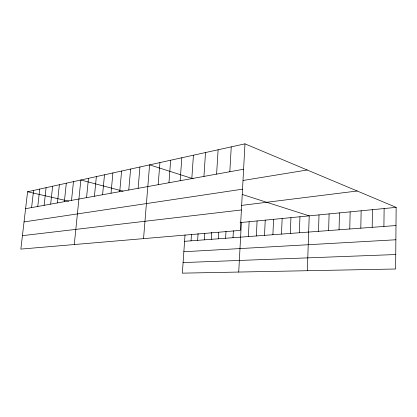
<?xml version="1.0" encoding="UTF-8"?>
<svg xmlns="http://www.w3.org/2000/svg" width="417" height="417" viewBox="0 0 417 417"><rect width="100%" height="100%" fill="white"/><g stroke="black" fill="none" stroke-linecap="round" stroke-linejoin="round"><path stroke-width="0.63" d="M244.972 143.849L240.301 230.382L20.85 249.095L27.585 191.747L244.972 143.849L396.15 207.369L395.624 269.001L182.349 273.151L185.028 234.938M383.906 226.452L384.125 208.542M372.183 227.328L372.459 209.683M360.809 228.172L361.138 210.788M349.769 228.996L350.144 211.857M339.047 229.798L339.469 212.899M328.632 230.575L329.102 213.911M318.505 231.331L319.015 214.896M307.35 270.716L309.211 215.855L242.345 194.494M299.364 232.754L299.953 216.757M290.31 233.431L290.93 217.638M281.491 234.088L282.142 218.498M272.895 234.729L273.578 219.332M264.519 235.355L265.228 220.145M256.346 235.965L257.086 220.942M248.376 236.554L249.142 221.714M238.722 272.056L241.391 222.475L240.15 222.146M233.009 237.7L233.4 230.773M229.814 171.736L231.253 146.873M225.602 238.253L225.998 231.404M218.362 238.795L218.753 232.358M211.294 239.322L211.732 232.321M216.605 174.124L218.117 149.766M204.387 239.838L204.789 233.546M197.637 240.338L198.091 233.494M203.949 176.412L205.518 152.544M191.033 240.833L191.476 234.385M191.81 178.612L193.431 155.207M180.154 180.717L181.822 157.762M168.953 182.745L170.662 160.222M158.184 184.695L159.93 162.588M143.547 238.633L149.599 164.861L193.17 178.784M138.126 188.322L139.935 166.993M128.77 190.011L130.61 169.047M119.742 191.648L121.602 171.033M111.021 193.222L112.903 172.951M102.592 194.749L104.49 174.801M94.44 196.225L96.358 176.594M86.554 197.653L88.482 178.33M74.273 244.539L80.856 180.008L122.999 191.158M71.521 200.374L73.47 181.64M64.354 201.666L66.313 183.214M57.4 202.928L59.37 184.747M50.66 204.148L52.636 186.227M44.119 205.331L46.094 187.671M37.765 206.478L39.745 189.068M31.593 207.593L33.579 190.428M25.599 208.677L243.601 169.239M243.116 180.462L307.188 169.99M24.04 221.912L242.522 189.172M241.532 205.409L357.218 191.012M22.429 235.652L241.401 209.965M240.129 222.595L396.15 207.369M184.58 241.313L395.994 225.55M183.85 251.753L395.874 239.77M183.089 262.58L395.749 254.542M27.585 191.747L68.774 201.182"/></g></svg>
